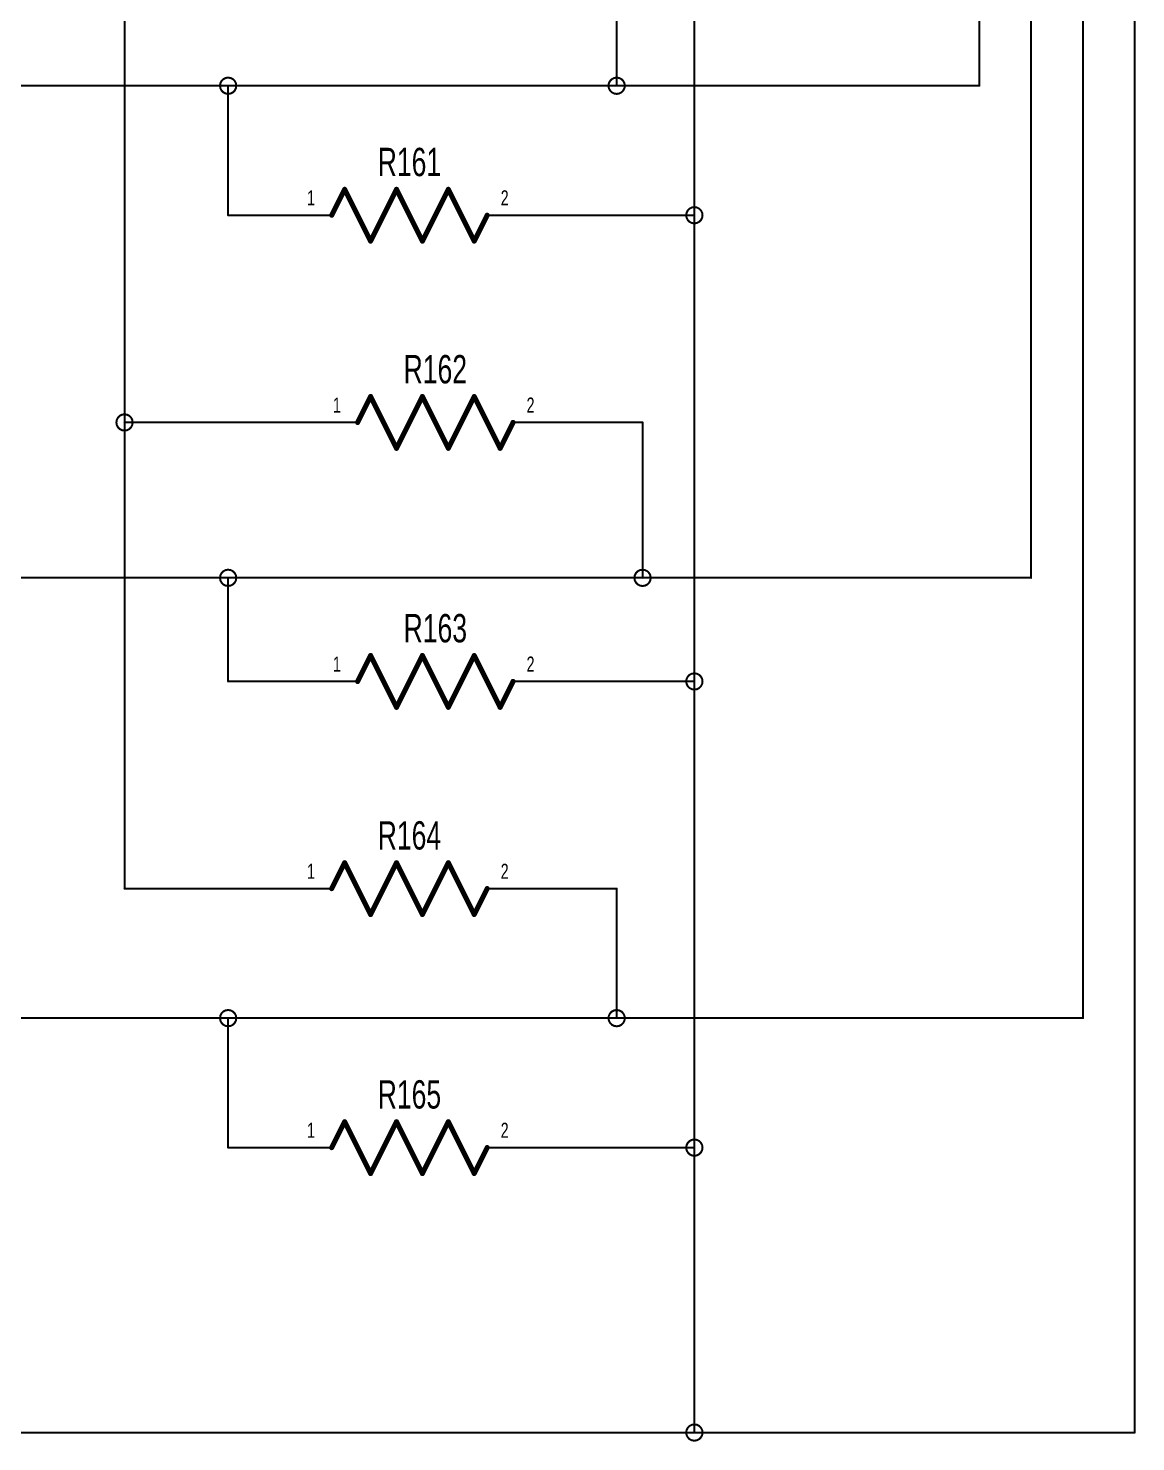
# Model space of a CAD drawing. Extents: x 0 to 23.8, y -0.1 to 21.2.
# Drawn here: x 20.964 to 23.102, y 5.491 to 8.22 of the extents above; entities that cross this region are included whole.
import ezdxf
from ezdxf.enums import TextEntityAlignment as Align

# ---------------------------------------------------------------- set-up
doc = ezdxf.new("R2010")
doc.units = 0
for name, color, linetype in [('Element', 253, 'CONTINUOUS'), ('Net', 50, 'CONTINUOUS'), ('Pin', 50, 'CONTINUOUS')]:
    doc.layers.add(name, color=color, linetype=linetype)

msp = doc.modelspace()

# ---------------------------------------------------------------- linework, layer by layer
at = {"layer": 'Element', "linetype": 'CONTINUOUS', "const_width": 0.0098}
for points in [[(21.55, 7.8591), (21.575, 7.9091)], [(21.575, 7.9091), (21.625, 7.8091)], [(21.625, 7.8091), (21.675, 7.9091)], [(21.675, 7.9091), (21.725, 7.8091)], [(21.725, 7.8091), (21.775, 7.9091)], [(21.775, 7.9091), (21.825, 7.8091)], [(21.825, 7.8091), (21.85, 7.8591)], [(21.6, 7.4591), (21.625, 7.5091)], [(21.625, 7.5091), (21.675, 7.4091)], [(21.675, 7.4091), (21.725, 7.5091)], [(21.725, 7.5091), (21.775, 7.4091)], [(21.775, 7.4091), (21.825, 7.5091)], [(21.825, 7.5091), (21.875, 7.4091)], [(21.875, 7.4091), (21.9, 7.4591)], [(21.6, 6.9591), (21.625, 7.0091)], [(21.625, 7.0091), (21.675, 6.9091)], [(21.675, 6.9091), (21.725, 7.0091)], [(21.725, 7.0091), (21.775, 6.9091)], [(21.775, 6.9091), (21.825, 7.0091)], [(21.825, 7.0091), (21.875, 6.9091)], [(21.875, 6.9091), (21.9, 6.9591)], [(21.55, 6.5591), (21.575, 6.6091)], [(21.575, 6.6091), (21.625, 6.5091)], [(21.625, 6.5091), (21.675, 6.6091)], [(21.675, 6.6091), (21.725, 6.5091)], [(21.725, 6.5091), (21.775, 6.6091)], [(21.775, 6.6091), (21.825, 6.5091)], [(21.825, 6.5091), (21.85, 6.5591)], [(21.55, 6.0591), (21.575, 6.1091)], [(21.575, 6.1091), (21.625, 6.0091)], [(21.625, 6.0091), (21.675, 6.1091)], [(21.675, 6.1091), (21.725, 6.0091)], [(21.725, 6.0091), (21.775, 6.1091)], [(21.775, 6.1091), (21.825, 6.0091)], [(21.825, 6.0091), (21.85, 6.0591)]]:
    msp.add_lwpolyline(points, dxfattribs=at)
at = {"layer": 'Element', "linetype": 'CONTINUOUS', "const_width": 0.0049}
for points in [[(21.5725, 7.9091, 1), (21.5775, 7.9091, 1), (21.5725, 7.9091, 1)], [(21.5725, 7.9091, 1), (21.5775, 7.9091, 1), (21.5725, 7.9091, 1)], [(21.6725, 7.9091, 1), (21.6775, 7.9091, 1), (21.6725, 7.9091, 1)], [(21.6725, 7.9091, 1), (21.6775, 7.9091, 1), (21.6725, 7.9091, 1)], [(21.7725, 7.9091, 1), (21.7775, 7.9091, 1), (21.7725, 7.9091, 1)], [(21.7725, 7.9091, 1), (21.7775, 7.9091, 1), (21.7725, 7.9091, 1)], [(21.5475, 7.8591, 1), (21.5525, 7.8591, 1), (21.5475, 7.8591, 1)], [(21.8475, 7.8591, 1), (21.8525, 7.8591, 1), (21.8475, 7.8591, 1)], [(21.6225, 7.8091, 1), (21.6275, 7.8091, 1), (21.6225, 7.8091, 1)], [(21.6225, 7.8091, 1), (21.6275, 7.8091, 1), (21.6225, 7.8091, 1)], [(21.7225, 7.8091, 1), (21.7275, 7.8091, 1), (21.7225, 7.8091, 1)], [(21.7225, 7.8091, 1), (21.7275, 7.8091, 1), (21.7225, 7.8091, 1)], [(21.8225, 7.8091, 1), (21.8275, 7.8091, 1), (21.8225, 7.8091, 1)], [(21.8225, 7.8091, 1), (21.8275, 7.8091, 1), (21.8225, 7.8091, 1)], [(21.6225, 7.5091, 1), (21.6275, 7.5091, 1), (21.6225, 7.5091, 1)], [(21.6225, 7.5091, 1), (21.6275, 7.5091, 1), (21.6225, 7.5091, 1)], [(21.7225, 7.5091, 1), (21.7275, 7.5091, 1), (21.7225, 7.5091, 1)], [(21.7225, 7.5091, 1), (21.7275, 7.5091, 1), (21.7225, 7.5091, 1)], [(21.8225, 7.5091, 1), (21.8275, 7.5091, 1), (21.8225, 7.5091, 1)], [(21.8225, 7.5091, 1), (21.8275, 7.5091, 1), (21.8225, 7.5091, 1)], [(21.5975, 7.4591, 1), (21.6025, 7.4591, 1), (21.5975, 7.4591, 1)], [(21.8975, 7.4591, 1), (21.9025, 7.4591, 1), (21.8975, 7.4591, 1)], [(21.6725, 7.4091, 1), (21.6775, 7.4091, 1), (21.6725, 7.4091, 1)], [(21.6725, 7.4091, 1), (21.6775, 7.4091, 1), (21.6725, 7.4091, 1)], [(21.7725, 7.4091, 1), (21.7775, 7.4091, 1), (21.7725, 7.4091, 1)], [(21.7725, 7.4091, 1), (21.7775, 7.4091, 1), (21.7725, 7.4091, 1)], [(21.8725, 7.4091, 1), (21.8775, 7.4091, 1), (21.8725, 7.4091, 1)], [(21.8725, 7.4091, 1), (21.8775, 7.4091, 1), (21.8725, 7.4091, 1)], [(21.6225, 7.0091, 1), (21.6275, 7.0091, 1), (21.6225, 7.0091, 1)], [(21.6225, 7.0091, 1), (21.6275, 7.0091, 1), (21.6225, 7.0091, 1)], [(21.7225, 7.0091, 1), (21.7275, 7.0091, 1), (21.7225, 7.0091, 1)], [(21.7225, 7.0091, 1), (21.7275, 7.0091, 1), (21.7225, 7.0091, 1)], [(21.8225, 7.0091, 1), (21.8275, 7.0091, 1), (21.8225, 7.0091, 1)], [(21.8225, 7.0091, 1), (21.8275, 7.0091, 1), (21.8225, 7.0091, 1)], [(21.5975, 6.9591, 1), (21.6025, 6.9591, 1), (21.5975, 6.9591, 1)], [(21.8975, 6.9591, 1), (21.9025, 6.9591, 1), (21.8975, 6.9591, 1)], [(21.6725, 6.9091, 1), (21.6775, 6.9091, 1), (21.6725, 6.9091, 1)], [(21.6725, 6.9091, 1), (21.6775, 6.9091, 1), (21.6725, 6.9091, 1)], [(21.7725, 6.9091, 1), (21.7775, 6.9091, 1), (21.7725, 6.9091, 1)], [(21.7725, 6.9091, 1), (21.7775, 6.9091, 1), (21.7725, 6.9091, 1)], [(21.8725, 6.9091, 1), (21.8775, 6.9091, 1), (21.8725, 6.9091, 1)], [(21.8725, 6.9091, 1), (21.8775, 6.9091, 1), (21.8725, 6.9091, 1)], [(21.5725, 6.6091, 1), (21.5775, 6.6091, 1), (21.5725, 6.6091, 1)], [(21.5725, 6.6091, 1), (21.5775, 6.6091, 1), (21.5725, 6.6091, 1)], [(21.6725, 6.6091, 1), (21.6775, 6.6091, 1), (21.6725, 6.6091, 1)], [(21.6725, 6.6091, 1), (21.6775, 6.6091, 1), (21.6725, 6.6091, 1)], [(21.7725, 6.6091, 1), (21.7775, 6.6091, 1), (21.7725, 6.6091, 1)], [(21.7725, 6.6091, 1), (21.7775, 6.6091, 1), (21.7725, 6.6091, 1)], [(21.5475, 6.5591, 1), (21.5525, 6.5591, 1), (21.5475, 6.5591, 1)], [(21.8475, 6.5591, 1), (21.8525, 6.5591, 1), (21.8475, 6.5591, 1)], [(21.6225, 6.5091, 1), (21.6275, 6.5091, 1), (21.6225, 6.5091, 1)], [(21.6225, 6.5091, 1), (21.6275, 6.5091, 1), (21.6225, 6.5091, 1)], [(21.7225, 6.5091, 1), (21.7275, 6.5091, 1), (21.7225, 6.5091, 1)], [(21.7225, 6.5091, 1), (21.7275, 6.5091, 1), (21.7225, 6.5091, 1)], [(21.8225, 6.5091, 1), (21.8275, 6.5091, 1), (21.8225, 6.5091, 1)], [(21.8225, 6.5091, 1), (21.8275, 6.5091, 1), (21.8225, 6.5091, 1)], [(21.5725, 6.1091, 1), (21.5775, 6.1091, 1), (21.5725, 6.1091, 1)], [(21.5725, 6.1091, 1), (21.5775, 6.1091, 1), (21.5725, 6.1091, 1)], [(21.6725, 6.1091, 1), (21.6775, 6.1091, 1), (21.6725, 6.1091, 1)], [(21.6725, 6.1091, 1), (21.6775, 6.1091, 1), (21.6725, 6.1091, 1)], [(21.7725, 6.1091, 1), (21.7775, 6.1091, 1), (21.7725, 6.1091, 1)], [(21.7725, 6.1091, 1), (21.7775, 6.1091, 1), (21.7725, 6.1091, 1)], [(21.5475, 6.0591, 1), (21.5525, 6.0591, 1), (21.5475, 6.0591, 1)], [(21.8475, 6.0591, 1), (21.8525, 6.0591, 1), (21.8475, 6.0591, 1)], [(21.6225, 6.0091, 1), (21.6275, 6.0091, 1), (21.6225, 6.0091, 1)], [(21.6225, 6.0091, 1), (21.6275, 6.0091, 1), (21.6225, 6.0091, 1)], [(21.7225, 6.0091, 1), (21.7275, 6.0091, 1), (21.7225, 6.0091, 1)], [(21.7225, 6.0091, 1), (21.7275, 6.0091, 1), (21.7225, 6.0091, 1)], [(21.8225, 6.0091, 1), (21.8275, 6.0091, 1), (21.8225, 6.0091, 1)], [(21.8225, 6.0091, 1), (21.8275, 6.0091, 1), (21.8225, 6.0091, 1)]]:
    msp.add_lwpolyline(points, format="xyb", dxfattribs=at)
at = {"layer": 'Net', "linetype": 'CONTINUOUS', "const_width": 0.0039}
for points in [[(22.8, 12.7591), (22.8, 8.1091)], [(22.9, 12.6591), (22.9, 7.1591)], [(23, 12.5591), (23, 6.3091)], [(23.1, 12.4591), (23.1, 5.5091)], [(22.25, 5.5091), (22.25, 12.3591)], [(21.15, 7.4591), (21.15, 8.3591)], [(22.1, 8.3591), (22.1, 8.1091)], [(19.5, 8.1091), (21.35, 8.1091)], [(21.3343, 8.1091), (21.335, 8.1042), (21.3373, 8.0998), (21.3407, 8.0963), (21.3451, 8.0941), (21.35, 8.0933), (21.3549, 8.0941), (21.3593, 8.0963), (21.3627, 8.0998), (21.365, 8.1042), (21.3657, 8.1091), (21.365, 8.1139), (21.3627, 8.1183), (21.3593, 8.1218), (21.3549, 8.124), (21.35, 8.1248), (21.3451, 8.124), (21.3407, 8.1218), (21.3373, 8.1183), (21.335, 8.1139), (21.3343, 8.1091)], [(21.35, 8.1091), (21.35, 7.8591)], [(22.1, 8.1091), (21.35, 8.1091)], [(21.35, 8.1091), (21.35, 8.1091)], [(21.35, 8.1091), (21.35, 8.1091)], [(22.0843, 8.1091), (22.085, 8.1042), (22.0873, 8.0998), (22.0907, 8.0963), (22.0951, 8.0941), (22.1, 8.0933), (22.1049, 8.0941), (22.1093, 8.0963), (22.1127, 8.0998), (22.115, 8.1042), (22.1157, 8.1091), (22.115, 8.1139), (22.1127, 8.1183), (22.1093, 8.1218), (22.1049, 8.124), (22.1, 8.1248), (22.0951, 8.124), (22.0907, 8.1218), (22.0873, 8.1183), (22.085, 8.1139), (22.0843, 8.1091)], [(22.8, 8.1091), (22.1, 8.1091)], [(21.35, 7.8591), (21.4, 7.8591)], [(22, 7.8591), (22.25, 7.8591)], [(22.2343, 7.8591), (22.235, 7.8542), (22.2373, 7.8498), (22.2407, 7.8463), (22.2451, 7.8441), (22.25, 7.8433), (22.2549, 7.8441), (22.2593, 7.8463), (22.2627, 7.8498), (22.265, 7.8542), (22.2657, 7.8591), (22.265, 7.8639), (22.2627, 7.8683), (22.2593, 7.8718), (22.2549, 7.874), (22.25, 7.8748), (22.2451, 7.874), (22.2407, 7.8718), (22.2373, 7.8683), (22.235, 7.8639), (22.2343, 7.8591)], [(21.1343, 7.4591), (21.135, 7.4542), (21.1373, 7.4498), (21.1407, 7.4463), (21.1451, 7.4441), (21.15, 7.4433), (21.1549, 7.4441), (21.1593, 7.4463), (21.1627, 7.4498), (21.165, 7.4542), (21.1657, 7.4591), (21.165, 7.4639), (21.1627, 7.4683), (21.1593, 7.4718), (21.1549, 7.474), (21.15, 7.4748), (21.1451, 7.474), (21.1407, 7.4718), (21.1373, 7.4683), (21.135, 7.4639), (21.1343, 7.4591)], [(21.45, 7.4591), (21.15, 7.4591)], [(21.15, 6.5591), (21.15, 7.4591)], [(22.05, 7.4591), (22.15, 7.4591)], [(22.15, 7.4591), (22.15, 7.1591)], [(21.3343, 7.1591), (21.335, 7.1542), (21.3373, 7.1498), (21.3407, 7.1463), (21.3451, 7.1441), (21.35, 7.1433), (21.3549, 7.1441), (21.3593, 7.1463), (21.3627, 7.1498), (21.365, 7.1542), (21.3657, 7.1591), (21.365, 7.1639), (21.3627, 7.1683), (21.3593, 7.1718), (21.3549, 7.174), (21.35, 7.1748), (21.3451, 7.174), (21.3407, 7.1718), (21.3373, 7.1683), (21.335, 7.1639), (21.3343, 7.1591)], [(22.1343, 7.1591), (22.135, 7.1542), (22.1373, 7.1498), (22.1407, 7.1463), (22.1451, 7.1441), (22.15, 7.1433), (22.1549, 7.1441), (22.1593, 7.1463), (22.1627, 7.1498), (22.165, 7.1542), (22.1657, 7.1591), (22.165, 7.1639), (22.1627, 7.1683), (22.1593, 7.1718), (22.1549, 7.174), (22.15, 7.1748), (22.1451, 7.174), (22.1407, 7.1718), (22.1373, 7.1683), (22.135, 7.1639), (22.1343, 7.1591)], [(20.9, 7.1591), (21.35, 7.1591)], [(21.35, 7.1591), (21.35, 6.9591)], [(22.15, 7.1591), (21.35, 7.1591)], [(22.9, 7.1591), (22.15, 7.1591)], [(21.35, 6.9591), (21.45, 6.9591)], [(22.05, 6.9591), (22.25, 6.9591)], [(22.2343, 6.9591), (22.235, 6.9542), (22.2373, 6.9498), (22.2407, 6.9463), (22.2451, 6.9441), (22.25, 6.9433), (22.2549, 6.9441), (22.2593, 6.9463), (22.2627, 6.9498), (22.265, 6.9542), (22.2657, 6.9591), (22.265, 6.9639), (22.2627, 6.9683), (22.2593, 6.9718), (22.2549, 6.974), (22.25, 6.9748), (22.2451, 6.974), (22.2407, 6.9718), (22.2373, 6.9683), (22.235, 6.9639), (22.2343, 6.9591)], [(21.4, 6.5591), (21.15, 6.5591)], [(22, 6.5591), (22.1, 6.5591)], [(22.1, 6.5591), (22.1, 6.3091)], [(22.1, 6.3091), (20.9, 6.3091)], [(21.3343, 6.3091), (21.335, 6.3042), (21.3373, 6.2998), (21.3407, 6.2963), (21.3451, 6.2941), (21.35, 6.2933), (21.3549, 6.2941), (21.3593, 6.2963), (21.3627, 6.2998), (21.365, 6.3042), (21.3657, 6.3091), (21.365, 6.3139), (21.3627, 6.3183), (21.3593, 6.3218), (21.3549, 6.324), (21.35, 6.3248), (21.3451, 6.324), (21.3407, 6.3218), (21.3373, 6.3183), (21.335, 6.3139), (21.3343, 6.3091)], [(21.35, 6.0591), (21.35, 6.3091)], [(22.0843, 6.3091), (22.085, 6.3042), (22.0873, 6.2998), (22.0907, 6.2963), (22.0951, 6.2941), (22.1, 6.2933), (22.1049, 6.2941), (22.1093, 6.2963), (22.1127, 6.2998), (22.115, 6.3042), (22.1157, 6.3091), (22.115, 6.3139), (22.1127, 6.3183), (22.1093, 6.3218), (22.1049, 6.324), (22.1, 6.3248), (22.0951, 6.324), (22.0907, 6.3218), (22.0873, 6.3183), (22.085, 6.3139), (22.0843, 6.3091)], [(23, 6.3091), (22.1, 6.3091)], [(21.4, 6.0591), (21.35, 6.0591)], [(22, 6.0591), (22.25, 6.0591)], [(22.2343, 6.0591), (22.235, 6.0542), (22.2373, 6.0498), (22.2407, 6.0463), (22.2451, 6.0441), (22.25, 6.0433), (22.2549, 6.0441), (22.2593, 6.0463), (22.2627, 6.0498), (22.265, 6.0542), (22.2657, 6.0591), (22.265, 6.0639), (22.2627, 6.0683), (22.2593, 6.0718), (22.2549, 6.074), (22.25, 6.0748), (22.2451, 6.074), (22.2407, 6.0718), (22.2373, 6.0683), (22.235, 6.0639), (22.2343, 6.0591)], [(22.2343, 5.5091), (22.235, 5.5042), (22.2373, 5.4998), (22.2407, 5.4963), (22.2451, 5.4941), (22.25, 5.4933), (22.2549, 5.4941), (22.2593, 5.4963), (22.2627, 5.4998), (22.265, 5.5042), (22.2657, 5.5091), (22.265, 5.5139), (22.2627, 5.5183), (22.2593, 5.5218), (22.2549, 5.524), (22.25, 5.5248), (22.2451, 5.524), (22.2407, 5.5218), (22.2373, 5.5183), (22.235, 5.5139), (22.2343, 5.5091)], [(22.25, 5.5091), (20.35, 5.5091)], [(23.1, 5.5091), (22.25, 5.5091)]]:
    msp.add_lwpolyline(points, dxfattribs=at)
at = {"layer": 'Net', "linetype": 'CONTINUOUS', "const_width": 0.002}
for points in [[(21.3333, 8.1091, 1), (21.3352, 8.1091, 1), (21.3333, 8.1091, 1)], [(21.349, 8.1091, 1), (21.351, 8.1091, 1), (21.349, 8.1091, 1)], [(21.349, 8.1091, 1), (21.351, 8.1091, 1), (21.349, 8.1091, 1)], [(21.349, 8.1091, 1), (21.351, 8.1091, 1), (21.349, 8.1091, 1)], [(21.349, 8.1091, 1), (21.351, 8.1091, 1), (21.349, 8.1091, 1)], [(21.349, 8.1091, 1), (21.351, 8.1091, 1), (21.349, 8.1091, 1)], [(22.0833, 8.1091, 1), (22.0852, 8.1091, 1), (22.0833, 8.1091, 1)], [(22.099, 8.1091, 1), (22.101, 8.1091, 1), (22.099, 8.1091, 1)], [(22.099, 8.1091, 1), (22.101, 8.1091, 1), (22.099, 8.1091, 1)], [(22.099, 8.1091, 1), (22.101, 8.1091, 1), (22.099, 8.1091, 1)], [(22.799, 8.1091, 1), (22.801, 8.1091, 1), (22.799, 8.1091, 1)], [(22.799, 8.1091, 1), (22.801, 8.1091, 1), (22.799, 8.1091, 1)], [(21.349, 7.8591, 1), (21.351, 7.8591, 1), (21.349, 7.8591, 1)], [(21.349, 7.8591, 1), (21.351, 7.8591, 1), (21.349, 7.8591, 1)], [(21.399, 7.8591, 1), (21.401, 7.8591, 1), (21.399, 7.8591, 1)], [(21.999, 7.8591, 1), (22.001, 7.8591, 1), (21.999, 7.8591, 1)], [(22.2333, 7.8591, 1), (22.2352, 7.8591, 1), (22.2333, 7.8591, 1)], [(22.249, 7.8591, 1), (22.251, 7.8591, 1), (22.249, 7.8591, 1)], [(21.1333, 7.4591, 1), (21.1352, 7.4591, 1), (21.1333, 7.4591, 1)], [(21.149, 7.4591, 1), (21.151, 7.4591, 1), (21.149, 7.4591, 1)], [(21.149, 7.4591, 1), (21.151, 7.4591, 1), (21.149, 7.4591, 1)], [(21.149, 7.4591, 1), (21.151, 7.4591, 1), (21.149, 7.4591, 1)], [(21.449, 7.4591, 1), (21.451, 7.4591, 1), (21.449, 7.4591, 1)], [(22.049, 7.4591, 1), (22.051, 7.4591, 1), (22.049, 7.4591, 1)], [(22.149, 7.4591, 1), (22.151, 7.4591, 1), (22.149, 7.4591, 1)], [(22.149, 7.4591, 1), (22.151, 7.4591, 1), (22.149, 7.4591, 1)], [(21.3333, 7.1591, 1), (21.3352, 7.1591, 1), (21.3333, 7.1591, 1)], [(21.349, 7.1591, 1), (21.351, 7.1591, 1), (21.349, 7.1591, 1)], [(21.349, 7.1591, 1), (21.351, 7.1591, 1), (21.349, 7.1591, 1)], [(21.349, 7.1591, 1), (21.351, 7.1591, 1), (21.349, 7.1591, 1)], [(22.1333, 7.1591, 1), (22.1352, 7.1591, 1), (22.1333, 7.1591, 1)], [(22.149, 7.1591, 1), (22.151, 7.1591, 1), (22.149, 7.1591, 1)], [(22.149, 7.1591, 1), (22.151, 7.1591, 1), (22.149, 7.1591, 1)], [(22.149, 7.1591, 1), (22.151, 7.1591, 1), (22.149, 7.1591, 1)], [(22.899, 7.1591, 1), (22.901, 7.1591, 1), (22.899, 7.1591, 1)], [(22.899, 7.1591, 1), (22.901, 7.1591, 1), (22.899, 7.1591, 1)], [(21.349, 6.9591, 1), (21.351, 6.9591, 1), (21.349, 6.9591, 1)], [(21.349, 6.9591, 1), (21.351, 6.9591, 1), (21.349, 6.9591, 1)], [(21.449, 6.9591, 1), (21.451, 6.9591, 1), (21.449, 6.9591, 1)], [(22.049, 6.9591, 1), (22.051, 6.9591, 1), (22.049, 6.9591, 1)], [(22.2333, 6.9591, 1), (22.2352, 6.9591, 1), (22.2333, 6.9591, 1)], [(22.249, 6.9591, 1), (22.251, 6.9591, 1), (22.249, 6.9591, 1)], [(21.149, 6.5591, 1), (21.151, 6.5591, 1), (21.149, 6.5591, 1)], [(21.149, 6.5591, 1), (21.151, 6.5591, 1), (21.149, 6.5591, 1)], [(21.399, 6.5591, 1), (21.401, 6.5591, 1), (21.399, 6.5591, 1)], [(21.999, 6.5591, 1), (22.001, 6.5591, 1), (21.999, 6.5591, 1)], [(22.099, 6.5591, 1), (22.101, 6.5591, 1), (22.099, 6.5591, 1)], [(22.099, 6.5591, 1), (22.101, 6.5591, 1), (22.099, 6.5591, 1)], [(21.3333, 6.3091, 1), (21.3352, 6.3091, 1), (21.3333, 6.3091, 1)], [(21.349, 6.3091, 1), (21.351, 6.3091, 1), (21.349, 6.3091, 1)], [(22.0833, 6.3091, 1), (22.0852, 6.3091, 1), (22.0833, 6.3091, 1)], [(22.099, 6.3091, 1), (22.101, 6.3091, 1), (22.099, 6.3091, 1)], [(22.099, 6.3091, 1), (22.101, 6.3091, 1), (22.099, 6.3091, 1)], [(22.099, 6.3091, 1), (22.101, 6.3091, 1), (22.099, 6.3091, 1)], [(22.999, 6.3091, 1), (23.001, 6.3091, 1), (22.999, 6.3091, 1)], [(22.999, 6.3091, 1), (23.001, 6.3091, 1), (22.999, 6.3091, 1)], [(21.349, 6.0591, 1), (21.351, 6.0591, 1), (21.349, 6.0591, 1)], [(21.349, 6.0591, 1), (21.351, 6.0591, 1), (21.349, 6.0591, 1)], [(21.399, 6.0591, 1), (21.401, 6.0591, 1), (21.399, 6.0591, 1)], [(21.999, 6.0591, 1), (22.001, 6.0591, 1), (21.999, 6.0591, 1)], [(22.2333, 6.0591, 1), (22.2352, 6.0591, 1), (22.2333, 6.0591, 1)], [(22.249, 6.0591, 1), (22.251, 6.0591, 1), (22.249, 6.0591, 1)], [(22.2333, 5.5091, 1), (22.2352, 5.5091, 1), (22.2333, 5.5091, 1)], [(22.249, 5.5091, 1), (22.251, 5.5091, 1), (22.249, 5.5091, 1)], [(22.249, 5.5091, 1), (22.251, 5.5091, 1), (22.249, 5.5091, 1)], [(22.249, 5.5091, 1), (22.251, 5.5091, 1), (22.249, 5.5091, 1)], [(23.099, 5.5091, 1), (23.101, 5.5091, 1), (23.099, 5.5091, 1)], [(23.099, 5.5091, 1), (23.101, 5.5091, 1), (23.099, 5.5091, 1)]]:
    msp.add_lwpolyline(points, format="xyb", dxfattribs=at)
at = {"layer": 'Pin', "linetype": 'CONTINUOUS', "const_width": 0.002}
for points in [[(21.399, 7.8591, 1), (21.401, 7.8591, 1), (21.399, 7.8591, 1)], [(21.549, 7.8591, 1), (21.551, 7.8591, 1), (21.549, 7.8591, 1)], [(21.849, 7.8591, 1), (21.851, 7.8591, 1), (21.849, 7.8591, 1)], [(21.999, 7.8591, 1), (22.001, 7.8591, 1), (21.999, 7.8591, 1)], [(21.449, 7.4591, 1), (21.451, 7.4591, 1), (21.449, 7.4591, 1)], [(21.599, 7.4591, 1), (21.601, 7.4591, 1), (21.599, 7.4591, 1)], [(21.899, 7.4591, 1), (21.901, 7.4591, 1), (21.899, 7.4591, 1)], [(22.049, 7.4591, 1), (22.051, 7.4591, 1), (22.049, 7.4591, 1)], [(21.449, 6.9591, 1), (21.451, 6.9591, 1), (21.449, 6.9591, 1)], [(21.599, 6.9591, 1), (21.601, 6.9591, 1), (21.599, 6.9591, 1)], [(21.899, 6.9591, 1), (21.901, 6.9591, 1), (21.899, 6.9591, 1)], [(22.049, 6.9591, 1), (22.051, 6.9591, 1), (22.049, 6.9591, 1)], [(21.399, 6.5591, 1), (21.401, 6.5591, 1), (21.399, 6.5591, 1)], [(21.549, 6.5591, 1), (21.551, 6.5591, 1), (21.549, 6.5591, 1)], [(21.849, 6.5591, 1), (21.851, 6.5591, 1), (21.849, 6.5591, 1)], [(21.999, 6.5591, 1), (22.001, 6.5591, 1), (21.999, 6.5591, 1)], [(21.399, 6.0591, 1), (21.401, 6.0591, 1), (21.399, 6.0591, 1)], [(21.549, 6.0591, 1), (21.551, 6.0591, 1), (21.549, 6.0591, 1)], [(21.849, 6.0591, 1), (21.851, 6.0591, 1), (21.849, 6.0591, 1)], [(21.999, 6.0591, 1), (22.001, 6.0591, 1), (21.999, 6.0591, 1)]]:
    msp.add_lwpolyline(points, format="xyb", dxfattribs=at)
at = {"layer": 'Pin', "linetype": 'CONTINUOUS', "const_width": 0.0039}
for points in [[(21.55, 7.8591), (21.4, 7.8591)], [(21.85, 7.8591), (22, 7.8591)], [(21.6, 7.4591), (21.45, 7.4591)], [(21.9, 7.4591), (22.05, 7.4591)], [(21.6, 6.9591), (21.45, 6.9591)], [(21.9, 6.9591), (22.05, 6.9591)], [(21.55, 6.5591), (21.4, 6.5591)], [(21.85, 6.5591), (22, 6.5591)], [(21.55, 6.0591), (21.4, 6.0591)], [(21.85, 6.0591), (22, 6.0591)]]:
    msp.add_lwpolyline(points, dxfattribs=at)

# ---------------------------------------------------------------- texts
at = {"layer": 'Element', "width": 0.7}
for s, p in [('R161', (21.7, 7.9181)), ('R162', (21.75, 7.5181)), ('R163', (21.75, 7.0181)), ('R164', (21.7, 6.6181)), ('R165', (21.7, 6.1181))]:
    msp.add_text(s, height=0.0547, dxfattribs=at).set_placement(p, align=Align.BOTTOM_CENTER)
at = {"layer": 'Pin', "width": 0.7}
for s, p in [('1', (21.5024, 7.9072)), ('2', (21.8762, 7.9072)), ('1', (21.5524, 7.5072)), ('2', (21.9262, 7.5072)), ('1', (21.5524, 7.0072)), ('2', (21.9262, 7.0072)), ('1', (21.5024, 6.6072)), ('2', (21.8762, 6.6072)), ('1', (21.5024, 6.1072)), ('2', (21.8762, 6.1072))]:
    msp.add_text(s, height=0.0292, dxfattribs=at).set_placement(p, align=Align.TOP_LEFT)

doc.saveas('drawing.dxf')
